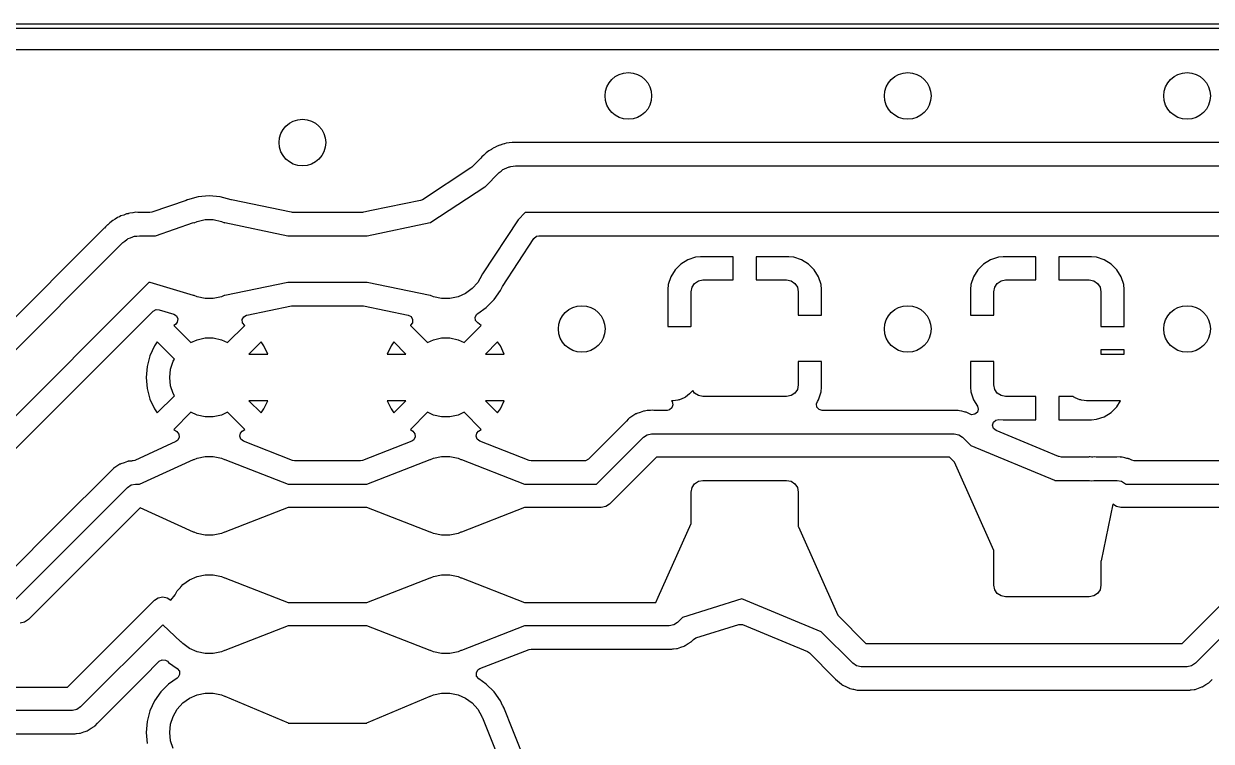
# Model space of a CAD drawing. Extents: x 0.1 to 11.5, y -4.3 to -1.1.
# Drawn here: x 2.166 to 3.17, y -1.707 to -1.1 of the extents above; entities that cross this region are included whole.
import ezdxf

# ---------------------------------------------------------------- set-up
doc = ezdxf.new("R2010")
doc.units = 0
doc.header["$MEASUREMENT"] = 0
doc.layers.add('BLACK', color=7, linetype='CONTINUOUS')

msp = doc.modelspace()

# ---------------------------------------------------------------- linework, layer by layer
at = {"layer": 'BLACK', "linetype": 'CONTINUOUS'}
for p, q in [((0.0787, -1.1004), (11.5354, -1.1004)), ((11.5335, -1.1043), (0.0807, -1.1043)), ((2.0554, -1.122), (3.7714, -1.122)), ((2.5648, -1.2046), (2.5636, -1.2051)), ((2.5651, -1.2044), (2.5648, -1.2046)), ((2.5663, -1.2038), (2.5651, -1.2044)), ((2.5686, -1.2031), (2.5663, -1.2038)), ((2.5663, -1.2038), (2.5663, -1.2038)), ((2.5688, -1.203), (2.5686, -1.2031)), ((2.571, -1.2021), (2.5688, -1.203)), ((2.5723, -1.2019), (2.571, -1.2021)), ((2.5726, -1.2018), (2.5723, -1.2019)), ((2.5739, -1.2014), (2.5726, -1.2018)), ((2.5763, -1.2011), (2.5739, -1.2014)), ((2.5765, -1.2011), (2.5763, -1.2011)), ((2.5789, -1.2007), (2.5765, -1.2011)), ((2.5806, -1.2007), (2.5789, -1.2007)), ((2.5789, -1.2007), (2.5789, -1.2007)), ((2.5789, -1.2007), (2.5789, -1.2007)), ((2.5824, -1.2008), (2.5806, -1.2007)), ((3.206, -1.2008), (2.5824, -1.2008)), ((2.5522, -1.2142), (2.5448, -1.2216)), ((2.5524, -1.2139), (2.5522, -1.2142)), ((2.5532, -1.2129), (2.5524, -1.2139)), ((2.555, -1.2113), (2.5532, -1.2129)), ((2.5552, -1.2112), (2.555, -1.2113)), ((2.5569, -1.2095), (2.5552, -1.2112)), ((2.558, -1.2087), (2.5569, -1.2095)), ((2.5569, -1.2095), (2.5569, -1.2095)), ((2.5582, -1.2085), (2.558, -1.2087)), ((2.5593, -1.2077), (2.5582, -1.2085)), ((2.5614, -1.2065), (2.5593, -1.2077)), ((2.5615, -1.2064), (2.5614, -1.2065)), ((2.5636, -1.2051), (2.5615, -1.2064)), ((2.5636, -1.2051), (2.5636, -1.2051)), ((2.544, -1.2222), (2.5031, -1.2491)), ((2.5448, -1.2216), (2.544, -1.2222)), ((2.5697, -1.225), (2.5712, -1.2236)), ((2.5712, -1.2236), (2.5719, -1.2233)), ((2.5719, -1.2233), (2.5725, -1.2229)), ((2.5725, -1.2229), (2.5744, -1.2221)), ((2.5744, -1.2221), (2.5763, -1.2213)), ((2.5763, -1.2213), (2.577, -1.2212)), ((2.577, -1.2212), (2.5777, -1.2209)), ((2.5777, -1.2209), (2.5798, -1.2208)), ((2.5798, -1.2208), (2.5819, -1.2205)), ((2.5819, -1.2205), (3.2087, -1.2205)), ((2.5561, -1.2381), (2.568, -1.2262)), ((2.568, -1.2262), (2.5697, -1.225)), ((2.5103, -1.2681), (2.5559, -1.2382)), ((2.5559, -1.2382), (2.5561, -1.2381)), ((2.3032, -1.2496), (2.2742, -1.2596)), ((2.3033, -1.2496), (2.3032, -1.2496)), ((2.3032, -1.2496), (2.3032, -1.2496)), ((2.3032, -1.2496), (2.3032, -1.2496)), ((2.3032, -1.2496), (2.3032, -1.2496)), ((2.3041, -1.2493), (2.3033, -1.2496)), ((2.3046, -1.2491), (2.3041, -1.2493)), ((2.3136, -1.2467), (2.3046, -1.2491)), ((2.3228, -1.2458), (2.3136, -1.2467)), ((2.3136, -1.2467), (2.3136, -1.2467)), ((2.3321, -1.2467), (2.3228, -1.2458)), ((2.3228, -1.2458), (2.3228, -1.2458)), ((2.3413, -1.2491), (2.3321, -1.2467)), ((2.3321, -1.2467), (2.3321, -1.2467)), ((2.3417, -1.2492), (2.3413, -1.2491)), ((2.3413, -1.2491), (2.3413, -1.2491)), ((2.392, -1.2597), (2.3417, -1.2492)), ((2.5014, -1.2498), (2.4601, -1.2583)), ((2.5031, -1.2491), (2.5014, -1.2498)), ((2.2454, -1.2641), (2.2434, -1.2654)), ((2.2467, -1.2636), (2.2454, -1.2641)), ((2.2454, -1.2641), (2.2454, -1.2641)), ((2.247, -1.2635), (2.2467, -1.2636)), ((2.2482, -1.2628), (2.247, -1.2635)), ((2.2505, -1.2621), (2.2482, -1.2628)), ((2.2482, -1.2628), (2.2482, -1.2628)), ((2.2506, -1.262), (2.2505, -1.2621)), ((2.2529, -1.2611), (2.2506, -1.262)), ((2.2542, -1.2609), (2.2529, -1.2611)), ((2.2545, -1.2608), (2.2542, -1.2609)), ((2.2558, -1.2604), (2.2545, -1.2608)), ((2.2582, -1.2602), (2.2558, -1.2604)), ((2.2584, -1.2602), (2.2582, -1.2602)), ((2.2608, -1.2597), (2.2584, -1.2602)), ((2.2625, -1.2598), (2.2608, -1.2597)), ((2.2608, -1.2597), (2.2608, -1.2597)), ((2.2608, -1.2597), (2.2608, -1.2597)), ((2.2643, -1.2598), (2.2625, -1.2598)), ((2.2726, -1.2598), (2.2643, -1.2598)), ((2.2742, -1.2596), (2.2726, -1.2598)), ((2.3923, -1.2597), (2.392, -1.2597)), ((2.3933, -1.2598), (2.3923, -1.2597)), ((2.4524, -1.2598), (2.3933, -1.2598)), ((2.4534, -1.2597), (2.4524, -1.2598)), ((2.4536, -1.2597), (2.4534, -1.2597)), ((2.4601, -1.2583), (2.4536, -1.2597)), ((2.59, -1.2598), (2.5839, -1.266)), ((3.2005, -1.2598), (2.59, -1.2598)), ((2.2341, -1.2732), (2.1111, -1.3962)), ((2.2343, -1.273), (2.2341, -1.2732)), ((2.2351, -1.2719), (2.2343, -1.273)), ((2.2369, -1.2704), (2.2351, -1.2719)), ((2.2371, -1.2702), (2.2369, -1.2704)), ((2.2388, -1.2685), (2.2371, -1.2702)), ((2.2399, -1.2678), (2.2388, -1.2685)), ((2.2388, -1.2685), (2.2388, -1.2685)), ((2.2401, -1.2676), (2.2399, -1.2678)), ((2.2412, -1.2667), (2.2401, -1.2676)), ((2.2433, -1.2655), (2.2412, -1.2667)), ((2.2434, -1.2654), (2.2433, -1.2655)), ((2.2773, -1.2795), (2.3096, -1.2684)), ((2.3096, -1.2684), (2.31, -1.2685)), ((2.31, -1.2685), (2.3125, -1.2674)), ((2.31, -1.2685), (2.31, -1.2685)), ((2.3125, -1.2674), (2.3193, -1.2659)), ((2.3193, -1.2659), (2.3263, -1.2659)), ((2.3263, -1.2659), (2.3332, -1.2674)), ((2.3332, -1.2674), (2.3357, -1.2685)), ((2.3357, -1.2685), (2.3357, -1.2684)), ((2.3357, -1.2684), (2.336, -1.2684)), ((2.336, -1.2684), (2.3894, -1.2795)), ((2.4563, -1.2795), (2.5097, -1.2684)), ((2.5097, -1.2684), (2.51, -1.2684)), ((2.51, -1.2684), (2.51, -1.2685)), ((2.51, -1.2685), (2.5102, -1.2684)), ((2.5102, -1.2683), (2.5103, -1.2681)), ((2.5102, -1.2684), (2.5102, -1.2683)), ((2.5839, -1.2661), (2.554, -1.3117)), ((2.5839, -1.266), (2.5839, -1.2661)), ((2.2499, -1.2853), (2.2515, -1.284)), ((2.2515, -1.284), (2.2531, -1.2827)), ((2.2531, -1.2827), (2.2538, -1.2824)), ((2.2538, -1.2824), (2.2543, -1.2819)), ((2.2543, -1.2819), (2.2563, -1.2812)), ((2.2563, -1.2812), (2.2582, -1.2803)), ((2.2582, -1.2803), (2.2589, -1.2802)), ((2.2589, -1.2802), (2.2596, -1.28)), ((2.2596, -1.28), (2.2617, -1.2798)), ((2.2617, -1.2798), (2.2638, -1.2795)), ((2.2638, -1.2795), (2.2773, -1.2795)), ((2.3894, -1.2795), (2.3895, -1.2795)), ((2.3895, -1.2795), (2.4561, -1.2795)), ((2.4561, -1.2795), (2.4563, -1.2795)), ((2.5707, -1.3224), (2.5974, -1.2818)), ((2.5974, -1.2818), (2.5995, -1.28)), ((2.5995, -1.28), (2.6015, -1.2795)), ((2.6015, -1.2795), (3.189, -1.2795)), ((2.1178, -1.4173), (2.2499, -1.2853)), ((2.7217, -1.3035), (2.7168, -1.3083)), ((2.7276, -1.2998), (2.7217, -1.3035)), ((2.7341, -1.2977), (2.7276, -1.2998)), ((2.7276, -1.2998), (2.7276, -1.2998)), ((2.7382, -1.2972), (2.7341, -1.2977)), ((2.7657, -1.2972), (2.7382, -1.2972)), ((2.7382, -1.2972), (2.7382, -1.2972)), ((2.7657, -1.3169), (2.7657, -1.2972)), ((2.813, -1.2972), (2.7854, -1.2972)), ((2.7854, -1.2972), (2.7854, -1.3169)), ((2.817, -1.2977), (2.813, -1.2972)), ((2.8236, -1.2998), (2.817, -1.2977)), ((2.817, -1.2977), (2.817, -1.2977)), ((2.8295, -1.3035), (2.8236, -1.2998)), ((2.8236, -1.2998), (2.8236, -1.2998)), ((2.8343, -1.3083), (2.8295, -1.3035)), ((2.9776, -1.3035), (2.9727, -1.3083)), ((2.9835, -1.2998), (2.9776, -1.3035)), ((2.9901, -1.2977), (2.9835, -1.2998)), ((2.9835, -1.2998), (2.9835, -1.2998)), ((2.9941, -1.2972), (2.9901, -1.2977)), ((3.0217, -1.2972), (2.9941, -1.2972)), ((2.9941, -1.2972), (2.9941, -1.2972)), ((3.0217, -1.3169), (3.0217, -1.2972)), ((3.0689, -1.2972), (3.0413, -1.2972)), ((3.0413, -1.2972), (3.0413, -1.3169)), ((3.0729, -1.2977), (3.0689, -1.2972)), ((3.0795, -1.2998), (3.0729, -1.2977)), ((3.0729, -1.2977), (3.0729, -1.2977)), ((3.0854, -1.3035), (3.0795, -1.2998)), ((3.0795, -1.2998), (3.0795, -1.2998)), ((3.0902, -1.3083), (3.0854, -1.3035)), ((2.5534, -1.3128), (2.5499, -1.3189)), ((2.5537, -1.3119), (2.5534, -1.3128)), ((2.554, -1.3117), (2.5537, -1.3119)), ((2.7132, -1.3142), (2.711, -1.3208)), ((2.7168, -1.3083), (2.7132, -1.3142)), ((2.7132, -1.3142), (2.7132, -1.3142)), ((2.838, -1.3142), (2.8343, -1.3083)), ((2.8401, -1.3208), (2.838, -1.3142)), ((2.838, -1.3142), (2.838, -1.3142)), ((2.9691, -1.3142), (2.9669, -1.3208)), ((2.9727, -1.3083), (2.9691, -1.3142)), ((2.9691, -1.3142), (2.9691, -1.3142)), ((3.0939, -1.3142), (3.0902, -1.3083)), ((3.096, -1.3208), (3.0939, -1.3142)), ((3.0939, -1.3142), (3.0939, -1.3142)), ((2.2719, -1.3189), (2.1399, -1.4509)), ((2.2728, -1.3189), (2.2719, -1.3189)), ((2.3096, -1.33), (2.2728, -1.3189)), ((2.3894, -1.319), (2.336, -1.3301)), ((2.3895, -1.3189), (2.3894, -1.319)), ((2.4562, -1.3189), (2.3895, -1.3189)), ((2.4563, -1.319), (2.4562, -1.3189)), ((2.5097, -1.3301), (2.4563, -1.319)), ((2.5452, -1.3241), (2.5396, -1.3282)), ((2.5499, -1.3189), (2.5452, -1.3241)), ((2.5691, -1.3259), (2.5704, -1.323)), ((2.5704, -1.323), (2.5707, -1.3224)), ((2.711, -1.3208), (2.7106, -1.3248)), ((2.7106, -1.3248), (2.7106, -1.3563)), ((2.711, -1.3208), (2.711, -1.3208)), ((2.7303, -1.3268), (2.7311, -1.323)), ((2.7311, -1.323), (2.7332, -1.3198)), ((2.7332, -1.3198), (2.7364, -1.3177)), ((2.7364, -1.3177), (2.7402, -1.3169)), ((2.7402, -1.3169), (2.7657, -1.3169)), ((2.7854, -1.3169), (2.811, -1.3169)), ((2.811, -1.3169), (2.8148, -1.3177)), ((2.8148, -1.3177), (2.818, -1.3198)), ((2.818, -1.3198), (2.8201, -1.323)), ((2.8201, -1.323), (2.8209, -1.3268)), ((2.8406, -1.3248), (2.8401, -1.3208)), ((2.8406, -1.3465), (2.8406, -1.3248)), ((2.8406, -1.3248), (2.8406, -1.3248)), ((2.9669, -1.3208), (2.9665, -1.3248)), ((2.9665, -1.3248), (2.9665, -1.3465)), ((2.9669, -1.3208), (2.9669, -1.3208)), ((2.9862, -1.3268), (2.987, -1.323)), ((2.987, -1.323), (2.9891, -1.3198)), ((2.9891, -1.3198), (2.9923, -1.3177)), ((2.9923, -1.3177), (2.9961, -1.3169)), ((2.9961, -1.3169), (3.0217, -1.3169)), ((3.0413, -1.3169), (3.0669, -1.3169)), ((3.0669, -1.3169), (3.0707, -1.3177)), ((3.0707, -1.3177), (3.0739, -1.3198)), ((3.0739, -1.3198), (3.076, -1.323)), ((3.076, -1.323), (3.0768, -1.3268)), ((3.0965, -1.3248), (3.096, -1.3208)), ((3.0965, -1.3563), (3.0965, -1.3248)), ((3.0965, -1.3248), (3.0965, -1.3248)), ((2.3099, -1.33), (2.3096, -1.33)), ((2.31, -1.3299), (2.3099, -1.33)), ((2.3125, -1.331), (2.31, -1.3299)), ((2.3193, -1.3325), (2.3125, -1.331)), ((2.3263, -1.3325), (2.3193, -1.3325)), ((2.3332, -1.331), (2.3263, -1.3325)), ((2.3356, -1.3299), (2.3332, -1.331)), ((2.3357, -1.33), (2.3356, -1.3299)), ((2.336, -1.3301), (2.3357, -1.33)), ((2.5099, -1.33), (2.5097, -1.3301)), ((2.51, -1.3299), (2.5099, -1.33)), ((2.5125, -1.331), (2.51, -1.3299)), ((2.5193, -1.3325), (2.5125, -1.331)), ((2.5263, -1.3325), (2.5193, -1.3325)), ((2.5332, -1.331), (2.5263, -1.3325)), ((2.5396, -1.3282), (2.5332, -1.331)), ((2.5571, -1.3401), (2.5637, -1.3335)), ((2.5637, -1.3335), (2.5691, -1.3259)), ((2.5691, -1.3259), (2.5691, -1.3259)), ((2.7303, -1.356), (2.7303, -1.3268)), ((2.8209, -1.3268), (2.8209, -1.3465)), ((2.9862, -1.3465), (2.9862, -1.3268)), ((3.0768, -1.3268), (3.0768, -1.3563)), ((2.1557, -1.463), (2.2755, -1.3432)), ((2.2755, -1.3432), (2.2779, -1.3419)), ((2.2779, -1.3419), (2.2804, -1.342)), ((2.2804, -1.342), (2.2928, -1.3457)), ((2.3546, -1.3465), (2.3923, -1.3387)), ((2.3923, -1.3387), (2.3933, -1.3386)), ((2.3933, -1.3386), (2.4524, -1.3386)), ((2.4524, -1.3386), (2.4534, -1.3387)), ((2.4534, -1.3387), (2.4911, -1.3465)), ((2.5491, -1.3459), (2.5498, -1.3452)), ((2.5498, -1.3452), (2.5571, -1.3401)), ((2.2928, -1.3457), (2.2951, -1.3472)), ((2.2942, -1.3544), (2.2929, -1.3553)), ((2.2929, -1.3553), (2.2929, -1.3553)), ((2.2929, -1.3553), (2.3073, -1.3697)), ((2.2958, -1.3525), (2.2942, -1.3544)), ((2.2951, -1.3472), (2.2962, -1.3497)), ((2.2962, -1.3497), (2.2958, -1.3525)), ((2.3384, -1.3697), (2.3528, -1.3553)), ((2.3508, -1.3504), (2.352, -1.348)), ((2.3511, -1.3532), (2.3508, -1.3504)), ((2.3528, -1.3553), (2.3511, -1.3532)), ((2.352, -1.348), (2.3544, -1.3466)), ((2.3528, -1.3553), (2.3528, -1.3553)), ((2.3528, -1.3553), (2.3528, -1.3553)), ((2.3544, -1.3466), (2.3546, -1.3465)), ((2.4911, -1.3465), (2.4935, -1.3478)), ((2.493, -1.3552), (2.4929, -1.3553)), ((2.4929, -1.3553), (2.4929, -1.3553)), ((2.4929, -1.3553), (2.5073, -1.3697)), ((2.4947, -1.353), (2.493, -1.3552)), ((2.4935, -1.3478), (2.4948, -1.3502)), ((2.4948, -1.3502), (2.4947, -1.353)), ((2.5478, -1.3483), (2.5491, -1.3459)), ((2.5481, -1.3511), (2.5478, -1.3483)), ((2.5498, -1.3532), (2.5481, -1.3511)), ((2.5528, -1.3553), (2.5498, -1.3532)), ((2.5518, -1.3563), (2.5528, -1.3553)), ((2.5528, -1.3553), (2.5528, -1.3553)), ((2.8209, -1.3465), (2.8406, -1.3465)), ((2.9665, -1.3465), (2.9862, -1.3465)), ((2.5384, -1.3697), (2.5518, -1.3563)), ((2.7106, -1.3563), (2.73, -1.3563)), ((2.73, -1.3563), (2.7303, -1.356)), ((3.0768, -1.3563), (3.0965, -1.3563)), ((2.2766, -1.3725), (2.2727, -1.381)), ((2.2789, -1.3692), (2.2766, -1.3725)), ((2.2934, -1.3837), (2.2789, -1.3692)), ((2.3073, -1.3697), (2.3125, -1.3674)), ((2.3125, -1.3674), (2.3193, -1.3659)), ((2.3193, -1.3659), (2.3263, -1.3659)), ((2.3263, -1.3659), (2.3332, -1.3674)), ((2.3332, -1.3674), (2.3384, -1.3697)), ((2.3667, -1.3692), (2.3564, -1.3795)), ((2.369, -1.3725), (2.3667, -1.3692)), ((2.3667, -1.3692), (2.3667, -1.3692)), ((2.3723, -1.3795), (2.369, -1.3725)), ((2.369, -1.3725), (2.369, -1.3725)), ((2.4766, -1.3725), (2.4734, -1.3795)), ((2.4789, -1.3692), (2.4766, -1.3725)), ((2.4892, -1.3795), (2.4789, -1.3692)), ((2.5073, -1.3697), (2.5125, -1.3674)), ((2.5125, -1.3674), (2.5193, -1.3659)), ((2.5193, -1.3659), (2.5263, -1.3659)), ((2.5263, -1.3659), (2.5332, -1.3674)), ((2.5332, -1.3674), (2.5384, -1.3697)), ((2.5667, -1.3692), (2.5564, -1.3795)), ((2.569, -1.3725), (2.5667, -1.3692)), ((2.5667, -1.3692), (2.5667, -1.3692)), ((2.5723, -1.3795), (2.569, -1.3725)), ((2.569, -1.3725), (2.569, -1.3725)), ((2.2727, -1.381), (2.2703, -1.3899)), ((2.2727, -1.381), (2.2727, -1.381)), ((2.2923, -1.3856), (2.2934, -1.3837)), ((2.3564, -1.3795), (2.3723, -1.3795)), ((2.4734, -1.3795), (2.4892, -1.3795)), ((2.5564, -1.3795), (2.5723, -1.3795)), ((3.0965, -1.376), (3.0768, -1.376)), ((3.0768, -1.376), (3.0768, -1.3795)), ((3.0768, -1.3795), (3.0965, -1.3795)), ((3.0965, -1.3795), (3.0965, -1.376)), ((2.2703, -1.3899), (2.2695, -1.3992)), ((2.2703, -1.3899), (2.2703, -1.3899)), ((2.2894, -1.3992), (2.2901, -1.3923)), ((2.2901, -1.3923), (2.2923, -1.3856)), ((2.8406, -1.3858), (2.8209, -1.3858)), ((2.8209, -1.3858), (2.8209, -1.4055)), ((2.8406, -1.4075), (2.8406, -1.3858)), ((2.9862, -1.3858), (2.9665, -1.3858)), ((2.9665, -1.3858), (2.9665, -1.4075)), ((2.9862, -1.4055), (2.9862, -1.3858)), ((2.2695, -1.3992), (2.2695, -1.3992)), ((2.2695, -1.3992), (2.2703, -1.4085)), ((2.2901, -1.4062), (2.2894, -1.3992)), ((2.8209, -1.4055), (2.8201, -1.4093)), ((2.987, -1.4093), (2.9862, -1.4055)), ((2.2703, -1.4085), (2.2703, -1.4085)), ((2.2703, -1.4085), (2.2727, -1.4175)), ((2.2789, -1.4292), (2.2934, -1.4148)), ((2.2923, -1.4128), (2.2901, -1.4062)), ((2.2934, -1.4148), (2.2923, -1.4128)), ((2.7272, -1.4144), (2.7256, -1.4158)), ((2.7289, -1.4131), (2.7272, -1.4144)), ((2.7317, -1.4103), (2.7289, -1.4131)), ((2.7332, -1.4125), (2.7317, -1.4103)), ((2.7364, -1.4146), (2.7332, -1.4125)), ((2.7402, -1.4154), (2.7364, -1.4146)), ((2.811, -1.4154), (2.7402, -1.4154)), ((2.8148, -1.4146), (2.811, -1.4154)), ((2.818, -1.4125), (2.8148, -1.4146)), ((2.8201, -1.4093), (2.818, -1.4125)), ((2.838, -1.4181), (2.8401, -1.4115)), ((2.8401, -1.4115), (2.8406, -1.4075)), ((2.8401, -1.4115), (2.8401, -1.4115)), ((2.8406, -1.4075), (2.8406, -1.4075)), ((2.9665, -1.4075), (2.9669, -1.4115)), ((2.9669, -1.4115), (2.9691, -1.4181)), ((2.9891, -1.4125), (2.987, -1.4093)), ((2.9923, -1.4146), (2.9891, -1.4125)), ((2.9961, -1.4154), (2.9923, -1.4146)), ((3.0217, -1.4154), (2.9961, -1.4154)), ((3.0217, -1.435), (3.0217, -1.4154)), ((3.0413, -1.4154), (3.0413, -1.435)), ((3.0534, -1.4154), (3.0413, -1.4154)), ((3.0539, -1.4158), (3.0534, -1.4154)), ((2.2727, -1.4175), (2.2727, -1.4175)), ((2.2727, -1.4175), (2.2766, -1.4259)), ((2.3564, -1.4189), (2.3667, -1.4292)), ((2.3723, -1.4189), (2.3564, -1.4189)), ((2.369, -1.4259), (2.3723, -1.4189)), ((2.4734, -1.4189), (2.4766, -1.4259)), ((2.4892, -1.4189), (2.4734, -1.4189)), ((2.4789, -1.4292), (2.4892, -1.4189)), ((2.5564, -1.4189), (2.5667, -1.4292)), ((2.5723, -1.4189), (2.5564, -1.4189)), ((2.569, -1.4259), (2.5723, -1.4189)), ((2.7141, -1.425), (2.712, -1.4267)), ((2.715, -1.4189), (2.7137, -1.4189)), ((2.7137, -1.4189), (2.7142, -1.4197)), ((2.7149, -1.4224), (2.7141, -1.425)), ((2.7142, -1.4197), (2.7149, -1.4224)), ((2.717, -1.4186), (2.715, -1.4189)), ((2.7191, -1.4184), (2.717, -1.4186)), ((2.7198, -1.4182), (2.7191, -1.4184)), ((2.7205, -1.4181), (2.7198, -1.4182)), ((2.7224, -1.4172), (2.7205, -1.4181)), ((2.7244, -1.4165), (2.7224, -1.4172)), ((2.725, -1.4161), (2.7244, -1.4165)), ((2.7256, -1.4158), (2.725, -1.4161)), ((2.8363, -1.4216), (2.837, -1.4197)), ((2.8367, -1.4243), (2.8363, -1.4216)), ((2.8385, -1.4264), (2.8367, -1.4243)), ((2.837, -1.4197), (2.838, -1.4181)), ((2.838, -1.4181), (2.838, -1.4181)), ((2.9691, -1.4181), (2.9691, -1.4181)), ((2.9691, -1.4181), (2.9724, -1.4234)), ((2.9724, -1.4234), (2.9731, -1.426)), ((3.0546, -1.4161), (3.0539, -1.4158)), ((3.0551, -1.4165), (3.0546, -1.4161)), ((3.0571, -1.4172), (3.0551, -1.4165)), ((3.059, -1.4181), (3.0571, -1.4172)), ((3.0597, -1.4182), (3.059, -1.4181)), ((3.0604, -1.4184), (3.0597, -1.4182)), ((3.0625, -1.4186), (3.0604, -1.4184)), ((3.0646, -1.4189), (3.0625, -1.4186)), ((3.0934, -1.4189), (3.0646, -1.4189)), ((3.0854, -1.4288), (3.0902, -1.424)), ((3.0902, -1.424), (3.0934, -1.4189)), ((2.2766, -1.4259), (2.2766, -1.4259)), ((2.2766, -1.4259), (2.2789, -1.4292)), ((2.2789, -1.4292), (2.2789, -1.4292)), ((2.3073, -1.4287), (2.2929, -1.4431)), ((2.3125, -1.431), (2.3073, -1.4287)), ((2.3193, -1.4325), (2.3125, -1.431)), ((2.3263, -1.4325), (2.3193, -1.4325)), ((2.3332, -1.431), (2.3263, -1.4325)), ((2.3384, -1.4287), (2.3332, -1.431)), ((2.3528, -1.4431), (2.3384, -1.4287)), ((2.3667, -1.4292), (2.369, -1.4259)), ((2.3667, -1.4292), (2.3667, -1.4292)), ((2.369, -1.4259), (2.369, -1.4259)), ((2.4766, -1.4259), (2.4766, -1.4259)), ((2.4766, -1.4259), (2.4789, -1.4292)), ((2.4789, -1.4292), (2.4789, -1.4292)), ((2.5073, -1.4287), (2.4929, -1.4431)), ((2.5125, -1.431), (2.5073, -1.4287)), ((2.5193, -1.4325), (2.5125, -1.431)), ((2.5263, -1.4325), (2.5193, -1.4325)), ((2.5332, -1.431), (2.5263, -1.4325)), ((2.5384, -1.4287), (2.5332, -1.431)), ((2.5528, -1.4431), (2.5384, -1.4287)), ((2.5667, -1.4292), (2.569, -1.4259)), ((2.5667, -1.4292), (2.5667, -1.4292)), ((2.569, -1.4259), (2.569, -1.4259)), ((2.677, -1.4346), (2.6757, -1.4361)), ((2.6777, -1.4339), (2.677, -1.4346)), ((2.6779, -1.4337), (2.6777, -1.4339)), ((2.6777, -1.4339), (2.6777, -1.4339)), ((2.6777, -1.4339), (2.6777, -1.4339)), ((2.6782, -1.4335), (2.6779, -1.4337)), ((2.6779, -1.4337), (2.6779, -1.4337)), ((2.6784, -1.4334), (2.6782, -1.4335)), ((2.6782, -1.4335), (2.6782, -1.4335)), ((2.681, -1.4318), (2.6784, -1.4334)), ((2.6835, -1.4301), (2.681, -1.4318)), ((2.6838, -1.43), (2.6835, -1.4301)), ((2.684, -1.4298), (2.6838, -1.43)), ((2.6838, -1.43), (2.6838, -1.43)), ((2.6843, -1.4297), (2.684, -1.4299)), ((2.684, -1.4299), (2.684, -1.4298)), ((2.6871, -1.4288), (2.6843, -1.4297)), ((2.69, -1.4277), (2.6871, -1.4288)), ((2.6903, -1.4277), (2.69, -1.4277)), ((2.6906, -1.4276), (2.6903, -1.4277)), ((2.6903, -1.4277), (2.6903, -1.4277)), ((2.6908, -1.4276), (2.6906, -1.4276)), ((2.6906, -1.4276), (2.6906, -1.4276)), ((2.6932, -1.4273), (2.6908, -1.4276)), ((2.6938, -1.4273), (2.6932, -1.4273)), ((2.6943, -1.4272), (2.6938, -1.4273)), ((2.6951, -1.4271), (2.6943, -1.4272)), ((2.6955, -1.4271), (2.6951, -1.4271)), ((2.6957, -1.4271), (2.6955, -1.4271)), ((2.696, -1.4271), (2.6957, -1.4271)), ((2.6977, -1.427), (2.696, -1.4271)), ((2.6987, -1.4271), (2.6977, -1.427)), ((2.6994, -1.4271), (2.6987, -1.4271)), ((2.7101, -1.4271), (2.6994, -1.4271)), ((2.712, -1.4267), (2.7101, -1.4271)), ((2.8411, -1.4271), (2.8385, -1.4264)), ((2.9523, -1.4271), (2.8411, -1.4271)), ((2.9553, -1.4271), (2.9523, -1.4271)), ((2.9556, -1.4271), (2.9553, -1.4271)), ((2.9559, -1.4271), (2.9556, -1.4271)), ((2.9556, -1.4271), (2.9556, -1.4271)), ((2.9562, -1.4271), (2.9559, -1.4271)), ((2.9559, -1.4271), (2.9559, -1.4271)), ((2.9572, -1.4274), (2.9562, -1.4271)), ((2.9592, -1.4278), (2.9572, -1.4274)), ((2.961, -1.4282), (2.9592, -1.4278)), ((2.9621, -1.4285), (2.961, -1.4282)), ((2.9624, -1.4285), (2.9621, -1.4285)), ((2.9627, -1.4286), (2.9624, -1.4285)), ((2.9624, -1.4285), (2.9624, -1.4285)), ((2.9629, -1.4287), (2.9627, -1.4286)), ((2.9627, -1.4286), (2.9627, -1.4286)), ((2.9656, -1.4301), (2.9629, -1.4287)), ((2.9662, -1.4303), (2.9656, -1.4301)), ((2.9674, -1.4307), (2.9662, -1.4303)), ((2.9702, -1.4304), (2.9674, -1.4307)), ((2.9723, -1.4286), (2.9702, -1.4304)), ((2.9731, -1.426), (2.9723, -1.4286)), ((2.9858, -1.437), (2.9879, -1.4352)), ((2.9879, -1.4352), (2.9905, -1.4347)), ((2.9905, -1.4347), (2.9941, -1.435)), ((2.9941, -1.435), (3.0217, -1.435)), ((3.0217, -1.435), (3.0217, -1.435)), ((3.0413, -1.435), (3.0689, -1.435)), ((3.0689, -1.435), (3.0729, -1.4346)), ((3.0689, -1.435), (3.0689, -1.435)), ((3.0729, -1.4346), (3.0795, -1.4325)), ((3.0795, -1.4325), (3.0854, -1.4288)), ((3.0795, -1.4325), (3.0795, -1.4325)), ((2.2929, -1.4431), (2.2955, -1.445)), ((2.2955, -1.445), (2.2972, -1.4471)), ((2.3492, -1.4462), (2.3506, -1.4446)), ((2.3506, -1.4446), (2.3528, -1.4431)), ((2.4929, -1.4431), (2.495, -1.4446)), ((2.495, -1.4446), (2.4968, -1.4468)), ((2.5492, -1.4462), (2.5506, -1.4446)), ((2.5506, -1.4446), (2.5528, -1.4431)), ((2.6757, -1.4361), (2.6435, -1.4682)), ((2.9852, -1.4397), (2.9858, -1.437)), ((2.986, -1.4423), (2.9852, -1.4397)), ((2.9882, -1.444), (2.986, -1.4423)), ((3.0289, -1.4609), (2.9882, -1.444)), ((2.2947, -1.4534), (2.26, -1.4693)), ((2.2963, -1.4523), (2.2947, -1.4534)), ((2.2975, -1.4498), (2.2963, -1.4523)), ((2.2972, -1.4471), (2.2975, -1.4498)), ((2.3486, -1.4489), (2.3492, -1.4462)), ((2.3495, -1.4515), (2.3486, -1.4489)), ((2.3517, -1.4532), (2.3495, -1.4515)), ((2.3932, -1.4693), (2.3517, -1.4532)), ((2.494, -1.4532), (2.4525, -1.4693)), ((2.4958, -1.452), (2.494, -1.4532)), ((2.497, -1.4495), (2.4958, -1.452)), ((2.4968, -1.4468), (2.497, -1.4495)), ((2.5486, -1.4489), (2.5492, -1.4462)), ((2.5495, -1.4515), (2.5486, -1.4489)), ((2.5517, -1.4532), (2.5495, -1.4515)), ((2.5932, -1.4693), (2.5517, -1.4532)), ((2.6503, -1.4894), (2.6899, -1.4497)), ((2.6899, -1.4497), (2.6931, -1.4476)), ((2.6899, -1.4497), (2.6899, -1.4497)), ((2.6931, -1.4476), (2.6969, -1.4469)), ((2.6969, -1.4469), (2.6969, -1.4469)), ((2.6969, -1.4469), (2.9528, -1.4469)), ((2.9528, -1.4469), (2.9565, -1.4476)), ((2.9565, -1.4476), (2.9597, -1.4497)), ((2.9597, -1.4497), (2.9667, -1.4568)), ((2.9667, -1.4568), (2.9668, -1.4567)), ((2.9668, -1.4567), (2.9669, -1.4568)), ((2.9669, -1.4568), (3.0376, -1.4861)), ((3.0408, -1.4659), (3.0289, -1.4609)), ((3.0415, -1.4661), (3.0408, -1.4659)), ((2.2422, -1.4759), (2.242, -1.4761)), ((2.2448, -1.4743), (2.2422, -1.4759)), ((2.2473, -1.4726), (2.2448, -1.4743)), ((2.2475, -1.4725), (2.2473, -1.4726)), ((2.2478, -1.4724), (2.2475, -1.4725)), ((2.2475, -1.4725), (2.2475, -1.4725)), ((2.2481, -1.4723), (2.2478, -1.4724)), ((2.2478, -1.4724), (2.2478, -1.4724)), ((2.2509, -1.4713), (2.2481, -1.4723)), ((2.2481, -1.4723), (2.2481, -1.4723)), ((2.2481, -1.4723), (2.2481, -1.4723)), ((2.2522, -1.4709), (2.2509, -1.4713)), ((2.2538, -1.4703), (2.2522, -1.4709)), ((2.254, -1.4702), (2.2538, -1.4703)), ((2.2543, -1.4701), (2.254, -1.4702)), ((2.254, -1.4702), (2.254, -1.4702)), ((2.2546, -1.4701), (2.2543, -1.4701)), ((2.2543, -1.4701), (2.2543, -1.4701)), ((2.2571, -1.4699), (2.2546, -1.4701)), ((2.2576, -1.4698), (2.2571, -1.4699)), ((2.2578, -1.4698), (2.2576, -1.4698)), ((2.2585, -1.4697), (2.2578, -1.4698)), ((2.26, -1.4693), (2.2585, -1.4697)), ((2.2639, -1.4894), (2.3096, -1.4685)), ((2.3096, -1.4685), (2.3099, -1.4685)), ((2.3099, -1.4685), (2.31, -1.4685)), ((2.31, -1.4685), (2.3125, -1.4674)), ((2.3125, -1.4674), (2.3193, -1.4659)), ((2.3193, -1.4659), (2.3263, -1.4659)), ((2.3263, -1.4659), (2.3332, -1.4674)), ((2.3332, -1.4674), (2.3357, -1.4685)), ((2.3357, -1.4685), (2.3357, -1.4685)), ((2.3357, -1.4685), (2.3361, -1.4685)), ((2.3361, -1.4685), (2.3895, -1.4893)), ((2.3949, -1.4697), (2.3932, -1.4693)), ((2.4507, -1.4697), (2.3949, -1.4697)), ((2.4525, -1.4693), (2.4507, -1.4697)), ((2.4562, -1.4893), (2.5096, -1.4685)), ((2.5096, -1.4685), (2.51, -1.4685)), ((2.51, -1.4685), (2.5125, -1.4674)), ((2.51, -1.4685), (2.51, -1.4685)), ((2.5125, -1.4674), (2.5193, -1.4659)), ((2.5193, -1.4659), (2.5263, -1.4659)), ((2.5263, -1.4659), (2.5332, -1.4674)), ((2.5332, -1.4674), (2.5357, -1.4685)), ((2.5357, -1.4685), (2.5357, -1.4685)), ((2.5357, -1.4685), (2.5361, -1.4685)), ((2.5361, -1.4685), (2.5895, -1.4893)), ((2.5949, -1.4697), (2.5932, -1.4693)), ((2.6401, -1.4697), (2.5949, -1.4697)), ((2.6411, -1.4696), (2.6401, -1.4697)), ((2.6435, -1.4682), (2.6411, -1.4696)), ((2.7009, -1.4665), (2.6613, -1.5062)), ((2.9487, -1.4665), (2.7009, -1.4665)), ((2.9529, -1.4707), (2.9487, -1.4665)), ((2.9529, -1.4709), (2.9529, -1.4707)), ((2.9861, -1.5455), (2.9529, -1.4709)), ((3.0434, -1.4665), (3.0415, -1.4661)), ((3.0659, -1.4665), (3.0434, -1.4665)), ((3.0663, -1.4665), (3.0659, -1.4665)), ((3.0668, -1.4664), (3.0663, -1.4665)), ((3.0672, -1.4664), (3.0668, -1.4664)), ((3.0674, -1.4664), (3.0672, -1.4664)), ((3.0672, -1.4664), (3.0672, -1.4664)), ((3.0677, -1.4664), (3.0674, -1.4664)), ((3.0674, -1.4664), (3.0674, -1.4664)), ((3.0688, -1.4665), (3.0677, -1.4664)), ((3.0691, -1.4665), (3.0688, -1.4665)), ((3.0695, -1.4665), (3.0691, -1.4665)), ((3.0697, -1.4665), (3.0695, -1.4665)), ((3.07, -1.4665), (3.0697, -1.4665)), ((3.0717, -1.4663), (3.07, -1.4665)), ((3.0727, -1.4665), (3.0717, -1.4663)), ((3.0734, -1.4665), (3.0727, -1.4665)), ((3.0901, -1.4665), (3.0734, -1.4665)), ((3.0931, -1.4664), (3.0901, -1.4665)), ((3.0934, -1.4665), (3.0931, -1.4664)), ((3.0937, -1.4665), (3.0934, -1.4665)), ((3.0934, -1.4665), (3.0934, -1.4665)), ((3.094, -1.4665), (3.0937, -1.4665)), ((3.0937, -1.4665), (3.0937, -1.4665)), ((3.0948, -1.4667), (3.094, -1.4665)), ((3.0969, -1.4672), (3.0948, -1.4667)), ((3.0988, -1.4676), (3.0969, -1.4672)), ((3.0999, -1.4678), (3.0988, -1.4676)), ((3.1002, -1.4679), (3.0999, -1.4678)), ((3.1005, -1.468), (3.1002, -1.4679)), ((3.1002, -1.4679), (3.1002, -1.4679)), ((3.1007, -1.4681), (3.1005, -1.468)), ((3.1005, -1.468), (3.1005, -1.468)), ((3.1028, -1.4691), (3.1007, -1.4681)), ((3.1007, -1.4681), (3.1007, -1.4681)), ((3.1007, -1.4681), (3.1007, -1.4681)), ((3.105, -1.4697), (3.1028, -1.4691)), ((3.1956, -1.4697), (3.105, -1.4697)), ((2.2394, -1.4786), (2.1955, -1.5225)), ((2.2415, -1.4764), (2.2394, -1.4786)), ((2.2417, -1.4762), (2.2415, -1.4764)), ((2.2415, -1.4764), (2.2415, -1.4764)), ((2.2415, -1.4764), (2.2415, -1.4764)), ((2.242, -1.4761), (2.2417, -1.4762)), ((2.2417, -1.4762), (2.2417, -1.4762)), ((2.242, -1.4761), (2.242, -1.4761)), ((2.1588, -1.5871), (2.2537, -1.4923)), ((2.2537, -1.4923), (2.2569, -1.4901)), ((2.2569, -1.4901), (2.2606, -1.4894)), ((2.2606, -1.4894), (2.2639, -1.4894)), ((2.3895, -1.4893), (2.3896, -1.4894)), ((2.3896, -1.4894), (2.456, -1.4894)), ((2.456, -1.4894), (2.4562, -1.4893)), ((2.456, -1.4894), (2.456, -1.4894)), ((2.5895, -1.4893), (2.5896, -1.4894)), ((2.5896, -1.4894), (2.6503, -1.4894)), ((2.7303, -1.4961), (2.7311, -1.4923)), ((2.7311, -1.4923), (2.7332, -1.4891)), ((2.7332, -1.4891), (2.7364, -1.487)), ((2.7364, -1.487), (2.7402, -1.4862)), ((2.7402, -1.4862), (2.811, -1.4862)), ((2.811, -1.4862), (2.8148, -1.487)), ((2.8148, -1.487), (2.818, -1.4891)), ((2.818, -1.4891), (2.8201, -1.4923)), ((2.8201, -1.4923), (2.8209, -1.4961)), ((3.0376, -1.4861), (3.0378, -1.4862)), ((3.0378, -1.4862), (3.0669, -1.4862)), ((3.0669, -1.4862), (3.0672, -1.4863)), ((3.0672, -1.4863), (3.0672, -1.4863)), ((3.0672, -1.4863), (3.069, -1.4866)), ((3.069, -1.4866), (3.0709, -1.4862)), ((3.0709, -1.4862), (3.0709, -1.4862)), ((3.0709, -1.4862), (3.0906, -1.4862)), ((3.0906, -1.4862), (3.0943, -1.487)), ((3.0943, -1.487), (3.0975, -1.4891)), ((3.0975, -1.4891), (3.0978, -1.4894)), ((3.0978, -1.4894), (3.2009, -1.4894)), ((2.7303, -1.5225), (2.7303, -1.4961)), ((2.8209, -1.4961), (2.8209, -1.5252)), ((2.2643, -1.5095), (2.1699, -1.6039)), ((2.3096, -1.5299), (2.2643, -1.5095)), ((2.2643, -1.5095), (2.2643, -1.5095)), ((2.3895, -1.5092), (2.3361, -1.53)), ((2.3896, -1.5091), (2.3895, -1.5092)), ((2.4561, -1.5091), (2.3896, -1.5091)), ((2.3896, -1.5091), (2.3896, -1.5091)), ((2.4562, -1.5092), (2.4561, -1.5091)), ((2.5096, -1.53), (2.4562, -1.5092)), ((2.5895, -1.5092), (2.5361, -1.53)), ((2.5896, -1.5091), (2.5895, -1.5092)), ((2.6543, -1.5091), (2.5896, -1.5091)), ((2.5896, -1.5091), (2.5896, -1.5091)), ((2.6581, -1.5083), (2.6543, -1.5091)), ((2.6613, -1.5062), (2.6581, -1.5083)), ((3.0867, -1.5062), (3.0769, -1.5541)), ((3.0899, -1.5083), (3.0867, -1.5062)), ((3.0937, -1.5091), (3.0899, -1.5083)), ((3.201, -1.5091), (3.0937, -1.5091)), ((2.1955, -1.5225), (2.1521, -1.566)), ((2.7025, -1.5848), (2.7302, -1.5226)), ((2.7302, -1.5226), (2.7303, -1.5225)), ((2.8209, -1.5252), (2.821, -1.5254)), ((2.821, -1.5254), (2.8542, -1.6)), ((2.31, -1.5299), (2.3096, -1.5299)), ((2.3096, -1.5299), (2.3096, -1.5299)), ((2.3125, -1.531), (2.31, -1.5299)), ((2.31, -1.5299), (2.31, -1.5299)), ((2.3193, -1.5325), (2.3125, -1.531)), ((2.3263, -1.5325), (2.3193, -1.5325)), ((2.3332, -1.531), (2.3263, -1.5325)), ((2.3357, -1.5299), (2.3332, -1.531)), ((2.3357, -1.53), (2.3357, -1.5299)), ((2.3361, -1.53), (2.3357, -1.53)), ((2.51, -1.53), (2.5096, -1.53)), ((2.5125, -1.531), (2.51, -1.5299)), ((2.51, -1.5299), (2.51, -1.53)), ((2.5193, -1.5325), (2.5125, -1.531)), ((2.5263, -1.5325), (2.5193, -1.5325)), ((2.5332, -1.531), (2.5263, -1.5325)), ((2.5357, -1.5299), (2.5332, -1.531)), ((2.5357, -1.53), (2.5357, -1.5299)), ((2.5361, -1.53), (2.5357, -1.53)), ((2.9862, -1.5457), (2.9861, -1.5455)), ((2.9862, -1.5748), (2.9862, -1.5457)), ((3.0769, -1.5541), (3.0768, -1.5542)), ((3.0768, -1.5542), (3.0768, -1.5748)), ((2.3125, -1.5674), (2.3193, -1.5659)), ((2.3193, -1.5659), (2.3263, -1.5659)), ((2.3263, -1.5659), (2.3332, -1.5674)), ((2.5125, -1.5674), (2.5193, -1.5659)), ((2.5193, -1.5659), (2.5263, -1.5659)), ((2.5263, -1.5659), (2.5332, -1.5674)), ((2.2984, -1.5766), (2.2989, -1.576)), ((2.2989, -1.576), (2.2991, -1.5758)), ((2.2991, -1.5758), (2.3004, -1.5743)), ((2.3004, -1.5743), (2.3061, -1.5702)), ((2.3061, -1.5702), (2.3125, -1.5674)), ((2.3332, -1.5674), (2.3357, -1.5685)), ((2.3357, -1.5685), (2.3357, -1.5685)), ((2.3357, -1.5685), (2.3361, -1.5685)), ((2.3361, -1.5685), (2.3895, -1.5893)), ((2.4562, -1.5893), (2.5096, -1.5685)), ((2.5096, -1.5685), (2.51, -1.5685)), ((2.51, -1.5685), (2.5125, -1.5674)), ((2.51, -1.5685), (2.51, -1.5685)), ((2.5332, -1.5674), (2.5357, -1.5685)), ((2.5357, -1.5685), (2.5357, -1.5685)), ((2.5357, -1.5685), (2.5361, -1.5685)), ((2.5361, -1.5685), (2.5895, -1.5893)), ((2.987, -1.5786), (2.9862, -1.5748)), ((3.0768, -1.5748), (3.076, -1.5786)), ((2.2765, -1.5875), (2.2797, -1.5854)), ((2.2797, -1.5854), (2.2835, -1.5846)), ((2.2835, -1.5846), (2.2872, -1.5854)), ((2.2872, -1.5854), (2.2904, -1.5875)), ((2.2904, -1.5875), (2.2939, -1.5828)), ((2.2939, -1.5828), (2.2958, -1.5795)), ((2.2958, -1.5795), (2.2984, -1.5766)), ((2.7005, -1.5893), (2.7025, -1.5848)), ((2.7731, -1.5863), (2.7229, -1.602)), ((2.8402, -1.6141), (2.7731, -1.5863)), ((2.9891, -1.5818), (2.987, -1.5786)), ((2.9923, -1.5839), (2.9891, -1.5818)), ((2.9961, -1.5846), (2.9923, -1.5839)), ((3.0669, -1.5846), (2.9961, -1.5846)), ((3.0707, -1.5839), (3.0669, -1.5846)), ((3.0739, -1.5818), (3.0707, -1.5839)), ((3.076, -1.5786), (3.0739, -1.5818)), ((2.2031, -1.6609), (2.2765, -1.5875)), ((2.3895, -1.5893), (2.3896, -1.5894)), ((2.3896, -1.5894), (2.456, -1.5894)), ((2.456, -1.5894), (2.4562, -1.5893)), ((2.456, -1.5894), (2.456, -1.5894)), ((2.5895, -1.5893), (2.5896, -1.5894)), ((2.5896, -1.5894), (2.7005, -1.5894)), ((2.7005, -1.5894), (2.7005, -1.5893)), ((3.1455, -1.624), (3.1773, -1.5923)), ((2.1667, -1.606), (2.1629, -1.6068)), ((2.1699, -1.6039), (2.1667, -1.606)), ((2.7188, -1.6062), (2.7156, -1.6083)), ((2.7229, -1.602), (2.7188, -1.6062)), ((2.8542, -1.6), (2.8542, -1.6002)), ((2.8542, -1.6002), (2.8781, -1.624)), ((2.2837, -1.6082), (2.2141, -1.6777)), ((2.2988, -1.6226), (2.2837, -1.6082)), ((2.3895, -1.6092), (2.3361, -1.63)), ((2.3896, -1.6091), (2.3895, -1.6092)), ((2.4561, -1.6091), (2.3896, -1.6091)), ((2.3896, -1.6091), (2.3896, -1.6091)), ((2.4562, -1.6092), (2.4561, -1.6091)), ((2.5096, -1.63), (2.4562, -1.6092)), ((2.5895, -1.6092), (2.5361, -1.63)), ((2.5896, -1.6091), (2.5895, -1.6092)), ((2.7118, -1.6091), (2.5896, -1.6091)), ((2.5896, -1.6091), (2.5896, -1.6091)), ((2.7156, -1.6083), (2.7118, -1.6091)), ((2.7343, -1.6193), (2.7705, -1.608)), ((2.7705, -1.608), (2.7733, -1.6079)), ((2.7733, -1.6079), (2.7738, -1.6081)), ((2.7738, -1.6081), (2.8287, -1.6309)), ((2.8403, -1.6141), (2.8402, -1.6141)), ((2.8671, -1.6408), (2.8403, -1.6141)), ((2.8403, -1.6141), (2.8403, -1.6141)), ((3.1883, -1.6091), (3.1566, -1.6408)), ((2.2992, -1.6227), (2.2988, -1.6226)), ((2.3004, -1.6241), (2.2992, -1.6227)), ((2.2992, -1.6227), (2.2992, -1.6227)), ((2.3061, -1.6282), (2.3004, -1.6241)), ((2.7215, -1.6271), (2.7244, -1.6262)), ((2.7244, -1.6262), (2.7246, -1.6261)), ((2.7244, -1.6262), (2.7244, -1.6262)), ((2.7246, -1.6261), (2.7249, -1.6259)), ((2.7246, -1.6261), (2.7246, -1.6261)), ((2.7249, -1.6259), (2.7252, -1.6258)), ((2.7249, -1.6259), (2.7249, -1.6259)), ((2.7252, -1.6258), (2.7277, -1.6241)), ((2.7252, -1.6258), (2.7252, -1.6258)), ((2.7277, -1.6241), (2.7303, -1.6225)), ((2.7303, -1.6225), (2.7305, -1.6224)), ((2.7303, -1.6225), (2.7303, -1.6225)), ((2.7305, -1.6224), (2.7307, -1.6222)), ((2.7305, -1.6224), (2.7305, -1.6224)), ((2.7307, -1.6222), (2.7309, -1.622)), ((2.7307, -1.6222), (2.7307, -1.6222)), ((2.7309, -1.622), (2.7322, -1.6206)), ((2.7309, -1.622), (2.7309, -1.622)), ((2.7322, -1.6206), (2.7343, -1.6193)), ((2.8781, -1.624), (3.1455, -1.624)), ((2.3125, -1.631), (2.3061, -1.6282)), ((2.3193, -1.6325), (2.3125, -1.631)), ((2.3263, -1.6325), (2.3193, -1.6325)), ((2.3332, -1.631), (2.3263, -1.6325)), ((2.3357, -1.6299), (2.3332, -1.631)), ((2.3357, -1.63), (2.3357, -1.6299)), ((2.3361, -1.63), (2.3357, -1.63)), ((2.51, -1.63), (2.5096, -1.63)), ((2.5125, -1.631), (2.51, -1.6299)), ((2.51, -1.6299), (2.51, -1.63)), ((2.5193, -1.6325), (2.5125, -1.631)), ((2.5263, -1.6325), (2.5193, -1.6325)), ((2.5332, -1.631), (2.5263, -1.6325)), ((2.5357, -1.6299), (2.5332, -1.631)), ((2.5357, -1.63), (2.5357, -1.6299)), ((2.5361, -1.63), (2.5357, -1.63)), ((2.5517, -1.6452), (2.5932, -1.6291)), ((2.5932, -1.6291), (2.5949, -1.6288)), ((2.5949, -1.6288), (2.7012, -1.6288)), ((2.7012, -1.6288), (2.7014, -1.6288)), ((2.7014, -1.6288), (2.7014, -1.6288)), ((2.7014, -1.6288), (2.7014, -1.6288)), ((2.7014, -1.6288), (2.7014, -1.6288)), ((2.7014, -1.6288), (2.7016, -1.6288)), ((2.7016, -1.6288), (2.7093, -1.6288)), ((2.7093, -1.6288), (2.71, -1.6288)), ((2.71, -1.6288), (2.7109, -1.6289)), ((2.7109, -1.6289), (2.713, -1.6288)), ((2.713, -1.6288), (2.7132, -1.6288)), ((2.7132, -1.6288), (2.7135, -1.6288)), ((2.7135, -1.6288), (2.714, -1.6287)), ((2.7135, -1.6288), (2.7135, -1.6288)), ((2.714, -1.6287), (2.7148, -1.6286)), ((2.7148, -1.6286), (2.7153, -1.6286)), ((2.7153, -1.6286), (2.7178, -1.6283)), ((2.7178, -1.6283), (2.7178, -1.6283)), ((2.7178, -1.6283), (2.7181, -1.6283)), ((2.7181, -1.6283), (2.7184, -1.6282)), ((2.7181, -1.6283), (2.7181, -1.6283)), ((2.7184, -1.6282), (2.7184, -1.6282)), ((2.7184, -1.6282), (2.7187, -1.6282)), ((2.7187, -1.6282), (2.7215, -1.6271)), ((2.7187, -1.6282), (2.7187, -1.6282)), ((2.8287, -1.6309), (2.8303, -1.632)), ((2.8303, -1.632), (2.8513, -1.653)), ((2.2676, -1.6522), (2.2806, -1.6391)), ((2.2806, -1.6391), (2.283, -1.6378)), ((2.283, -1.6378), (2.2858, -1.638)), ((2.2858, -1.638), (2.2875, -1.6391)), ((2.2875, -1.6391), (2.2885, -1.6401)), ((2.2885, -1.6401), (2.2885, -1.6401)), ((2.2885, -1.6401), (2.2958, -1.6452)), ((2.2958, -1.6452), (2.2976, -1.6474)), ((2.5487, -1.6489), (2.5499, -1.6464)), ((2.5499, -1.6464), (2.5517, -1.6452)), ((2.8702, -1.643), (2.8671, -1.6408)), ((2.874, -1.6437), (2.8702, -1.643)), ((3.1496, -1.6437), (2.874, -1.6437)), ((3.1534, -1.643), (3.1496, -1.6437)), ((3.1566, -1.6408), (3.1534, -1.643)), ((2.2284, -1.6914), (2.2676, -1.6522)), ((2.2958, -1.6532), (2.2885, -1.6583)), ((2.2966, -1.6526), (2.2958, -1.6532)), ((2.2978, -1.6501), (2.2966, -1.6526)), ((2.2976, -1.6474), (2.2978, -1.6501)), ((2.5489, -1.6516), (2.5487, -1.6489)), ((2.5507, -1.6538), (2.5489, -1.6516)), ((2.5571, -1.6583), (2.5507, -1.6538)), ((2.8513, -1.653), (2.8518, -1.6535)), ((2.8518, -1.6535), (2.8524, -1.6543)), ((2.8524, -1.6543), (2.854, -1.6556)), ((2.854, -1.6556), (2.8541, -1.6557)), ((2.8541, -1.6557), (2.8543, -1.656)), ((2.8543, -1.656), (2.8543, -1.656)), ((2.8543, -1.656), (2.8543, -1.656)), ((2.8543, -1.656), (2.8554, -1.6568)), ((3.1685, -1.6568), (3.1687, -1.6566)), ((3.1687, -1.6566), (3.1708, -1.6544)), ((2.0151, -1.6609), (2.2031, -1.6609)), ((2.2819, -1.6649), (2.2766, -1.6725)), ((2.2885, -1.6583), (2.2819, -1.6649)), ((2.3125, -1.6674), (2.3193, -1.6659)), ((2.3193, -1.6659), (2.3263, -1.6659)), ((2.3263, -1.6659), (2.3332, -1.6674)), ((2.5125, -1.6674), (2.5193, -1.6659)), ((2.5193, -1.6659), (2.5263, -1.6659)), ((2.5263, -1.6659), (2.5332, -1.6674)), ((2.5637, -1.6649), (2.5571, -1.6583)), ((2.5571, -1.6583), (2.5571, -1.6583)), ((2.569, -1.6724), (2.5637, -1.6649)), ((2.8554, -1.6568), (2.8577, -1.6587)), ((2.8577, -1.6587), (2.8577, -1.6587)), ((2.8577, -1.6587), (2.8577, -1.6587)), ((2.8577, -1.6587), (2.8579, -1.6589)), ((2.8579, -1.6589), (2.8579, -1.6589)), ((2.8579, -1.6589), (2.8582, -1.659)), ((2.8582, -1.659), (2.8582, -1.659)), ((2.8582, -1.659), (2.8584, -1.6592)), ((2.8584, -1.6592), (2.8584, -1.6592)), ((2.8584, -1.6592), (2.8591, -1.6595)), ((2.8591, -1.6595), (2.8611, -1.6605)), ((2.8611, -1.6605), (2.8638, -1.6618)), ((2.8638, -1.6618), (2.8638, -1.6618)), ((2.8638, -1.6618), (2.8638, -1.6618)), ((2.8638, -1.6618), (2.8641, -1.6619)), ((2.8641, -1.6619), (2.8641, -1.6619)), ((2.8641, -1.6619), (2.8644, -1.662)), ((2.8644, -1.662), (2.8644, -1.662)), ((2.8644, -1.662), (2.8647, -1.6621)), ((2.8647, -1.6621), (2.8647, -1.6621)), ((2.8647, -1.6621), (2.8647, -1.6621)), ((2.8647, -1.6621), (2.8647, -1.6621)), ((2.8647, -1.6621), (2.8669, -1.6626)), ((2.8669, -1.6626), (2.8676, -1.6627)), ((2.8676, -1.6627), (2.8706, -1.6634)), ((2.8706, -1.6634), (2.8706, -1.6634)), ((2.8706, -1.6634), (2.8706, -1.6634)), ((2.8706, -1.6634), (2.8708, -1.6634)), ((2.8708, -1.6634), (2.8708, -1.6634)), ((2.8708, -1.6634), (2.8711, -1.6635)), ((2.8711, -1.6635), (2.8711, -1.6635)), ((2.8711, -1.6635), (2.8714, -1.6635)), ((2.8714, -1.6635), (2.8744, -1.6634)), ((2.8714, -1.6635), (2.8714, -1.6635)), ((2.8714, -1.6635), (2.8714, -1.6635)), ((2.8744, -1.6634), (3.1471, -1.6634)), ((3.1471, -1.6634), (3.1478, -1.6635)), ((3.1478, -1.6635), (3.1487, -1.6636)), ((3.1487, -1.6636), (3.1508, -1.6634)), ((3.1508, -1.6634), (3.151, -1.6634)), ((3.151, -1.6634), (3.1513, -1.6634)), ((3.1513, -1.6634), (3.1513, -1.6634)), ((3.1513, -1.6634), (3.1518, -1.6634)), ((3.1518, -1.6634), (3.1526, -1.6633)), ((3.1526, -1.6633), (3.1531, -1.6632)), ((3.1531, -1.6632), (3.1556, -1.663)), ((3.1556, -1.663), (3.1559, -1.6629)), ((3.1556, -1.663), (3.1556, -1.663)), ((3.1559, -1.6629), (3.1559, -1.6629)), ((3.1559, -1.6629), (3.1562, -1.6629)), ((3.1562, -1.6629), (3.1565, -1.6628)), ((3.1562, -1.6629), (3.1562, -1.6629)), ((3.1565, -1.6628), (3.1593, -1.6618)), ((3.1565, -1.6628), (3.1565, -1.6628)), ((3.1593, -1.6618), (3.1622, -1.6608)), ((3.1622, -1.6608), (3.1624, -1.6607)), ((3.1622, -1.6608), (3.1622, -1.6608)), ((3.1624, -1.6607), (3.1627, -1.6606)), ((3.1624, -1.6607), (3.1624, -1.6607)), ((3.1627, -1.6606), (3.163, -1.6604)), ((3.1627, -1.6606), (3.1627, -1.6606)), ((3.163, -1.6604), (3.1655, -1.6588)), ((3.163, -1.6604), (3.163, -1.6604)), ((3.1655, -1.6588), (3.1681, -1.6572)), ((3.1681, -1.6572), (3.1683, -1.657)), ((3.1681, -1.6572), (3.1681, -1.6572)), ((3.1683, -1.657), (3.1685, -1.6568)), ((3.1683, -1.657), (3.1683, -1.657)), ((3.1685, -1.6568), (3.1685, -1.6568)), ((2.2766, -1.6725), (2.2727, -1.681)), ((2.2766, -1.6725), (2.2766, -1.6725)), ((2.2958, -1.6795), (2.3004, -1.6743)), ((2.3004, -1.6743), (2.3061, -1.6702)), ((2.3061, -1.6702), (2.3125, -1.6674)), ((2.3332, -1.6674), (2.3357, -1.6685)), ((2.3357, -1.6685), (2.3357, -1.6685)), ((2.3357, -1.6685), (2.3361, -1.6685)), ((2.3361, -1.6685), (2.3895, -1.6912)), ((2.4562, -1.6912), (2.5096, -1.6685)), ((2.5096, -1.6685), (2.51, -1.6685)), ((2.51, -1.6685), (2.5125, -1.6674)), ((2.51, -1.6685), (2.51, -1.6685)), ((2.5332, -1.6674), (2.5396, -1.6702)), ((2.5396, -1.6702), (2.5452, -1.6743)), ((2.5452, -1.6743), (2.5499, -1.6795)), ((2.5691, -1.6725), (2.569, -1.6724)), ((2.5708, -1.6763), (2.5691, -1.6725)), ((2.5709, -1.6765), (2.5708, -1.6763)), ((2.5713, -1.6771), (2.5709, -1.6765)), ((2.2072, -1.6806), (2.0151, -1.6806)), ((2.211, -1.6799), (2.2072, -1.6806)), ((2.2141, -1.6777), (2.211, -1.6799)), ((2.2727, -1.681), (2.2703, -1.6899)), ((2.2727, -1.681), (2.2727, -1.681)), ((2.2901, -1.6923), (2.2923, -1.6856)), ((2.2923, -1.6856), (2.2958, -1.6795)), ((2.5499, -1.6795), (2.5534, -1.6856)), ((2.5534, -1.6856), (2.5537, -1.6867)), ((2.5537, -1.6867), (2.5539, -1.6868)), ((2.5714, -1.6773), (2.5713, -1.6771)), ((2.5713, -1.6771), (2.5713, -1.6771)), ((2.5721, -1.6788), (2.5714, -1.6773)), ((2.5714, -1.6773), (2.5714, -1.6773)), ((2.5724, -1.6794), (2.5721, -1.6788)), ((2.5791, -1.696), (2.5724, -1.6794)), ((2.5724, -1.6794), (2.5724, -1.6794)), ((2.2205, -1.6974), (2.2231, -1.6957)), ((2.2231, -1.6957), (2.2256, -1.6941)), ((2.2256, -1.6941), (2.2259, -1.6939)), ((2.2256, -1.6941), (2.2256, -1.6941)), ((2.2259, -1.6939), (2.2261, -1.6937)), ((2.2259, -1.6939), (2.2259, -1.6939)), ((2.2261, -1.6937), (2.2263, -1.6936)), ((2.2261, -1.6937), (2.2261, -1.6937)), ((2.2263, -1.6936), (2.2284, -1.6914)), ((2.2703, -1.6899), (2.2695, -1.6992)), ((2.2703, -1.6899), (2.2703, -1.6899)), ((2.2894, -1.6992), (2.2901, -1.6923)), ((2.3895, -1.6912), (2.3896, -1.6913)), ((2.3896, -1.6913), (2.456, -1.6913)), ((2.456, -1.6913), (2.4562, -1.6912)), ((2.456, -1.6913), (2.456, -1.6913)), ((2.5539, -1.6868), (2.5539, -1.6868)), ((2.5539, -1.6868), (2.5756, -1.7407)), ((2.5924, -1.7291), (2.5791, -1.696)), ((2.02, -1.7003), (2.2047, -1.7003)), ((2.2047, -1.7003), (2.2054, -1.7004)), ((2.2054, -1.7004), (2.2063, -1.7005)), ((2.2063, -1.7005), (2.2084, -1.7003)), ((2.2084, -1.7003), (2.2086, -1.7003)), ((2.2086, -1.7003), (2.2089, -1.7003)), ((2.2089, -1.7003), (2.2089, -1.7003)), ((2.2089, -1.7003), (2.2094, -1.7003)), ((2.2094, -1.7003), (2.2102, -1.7002)), ((2.2102, -1.7002), (2.2107, -1.7001)), ((2.2107, -1.7001), (2.2132, -1.6999)), ((2.2132, -1.6999), (2.2135, -1.6998)), ((2.2132, -1.6999), (2.2132, -1.6999)), ((2.2135, -1.6998), (2.2135, -1.6998)), ((2.2135, -1.6998), (2.2138, -1.6998)), ((2.2138, -1.6998), (2.214, -1.6997)), ((2.2138, -1.6998), (2.2138, -1.6998)), ((2.214, -1.6997), (2.2169, -1.6987)), ((2.214, -1.6997), (2.214, -1.6997)), ((2.2169, -1.6987), (2.2198, -1.6977)), ((2.2198, -1.6977), (2.22, -1.6976)), ((2.2198, -1.6977), (2.2198, -1.6977)), ((2.22, -1.6976), (2.2203, -1.6975)), ((2.22, -1.6976), (2.22, -1.6976)), ((2.2203, -1.6975), (2.2205, -1.6974)), ((2.2203, -1.6975), (2.2203, -1.6975)), ((2.2205, -1.6974), (2.2205, -1.6974)), ((2.2695, -1.6992), (2.2695, -1.6992)), ((2.2695, -1.6992), (2.2703, -1.7085)), ((2.2901, -1.7062), (2.2894, -1.6992)), ((2.2923, -1.7128), (2.2901, -1.7062))]:
    msp.add_line(p, q, dxfattribs=at)
at = {"layer": 'BLACK'}
for centre in [(2.6772, -1.1614), (2.9134, -1.1614), (3.1496, -1.1614), (2.4016, -1.2008), (2.6378, -1.3583), (2.9134, -1.3583), (3.1496, -1.3583)]:
    msp.add_circle(centre, 0.0197, dxfattribs=at)

doc.saveas('drawing.dxf')
